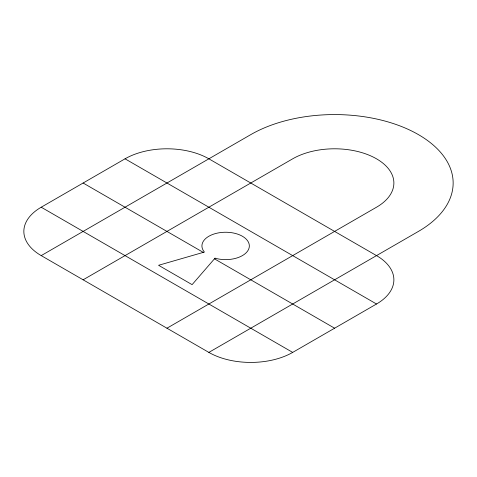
<?xml version="1.0" encoding="UTF-8"?>
<svg xmlns="http://www.w3.org/2000/svg" width="477" height="477" viewBox="0 0 477 477"><rect width="100%" height="100%" fill="white"/><g stroke="black" fill="none" stroke-linecap="round" stroke-linejoin="round"><path stroke-width="0.72" d="M41.213 207.215L125.04 158.817A59.273 34.219 0 0 1 208.86 158.817L376.514 255.612A59.273 34.219 0 0 1 376.514 304.01L292.687 352.402A59.273 34.219 0 0 1 208.86 352.402L41.213 255.612A59.273 34.219 0 0 1 41.213 207.215L292.687 352.402M41.213 255.612L250.777 134.621A118.546 68.444 0 0 1 418.43 134.621A118.546 68.444 0 0 1 418.43 231.411L208.86 352.402M83.123 279.808L292.687 158.817A59.273 34.219 0 0 1 376.514 158.817A59.273 34.219 0 0 1 376.514 207.215L166.95 328.206M125.04 158.817L376.514 304.01M83.123 183.019L203.274 252.387M214.453 258.838L334.604 328.206M215.026 258.17L192.1 284.65L158.567 265.29L204.424 252.053L203.971 251.498A23.707 13.69 0 0 1 222.33 232.377A23.707 13.69 0 0 1 249.107 247.837A23.707 13.69 0 0 1 215.986 258.439L215.026 258.17"/></g></svg>
